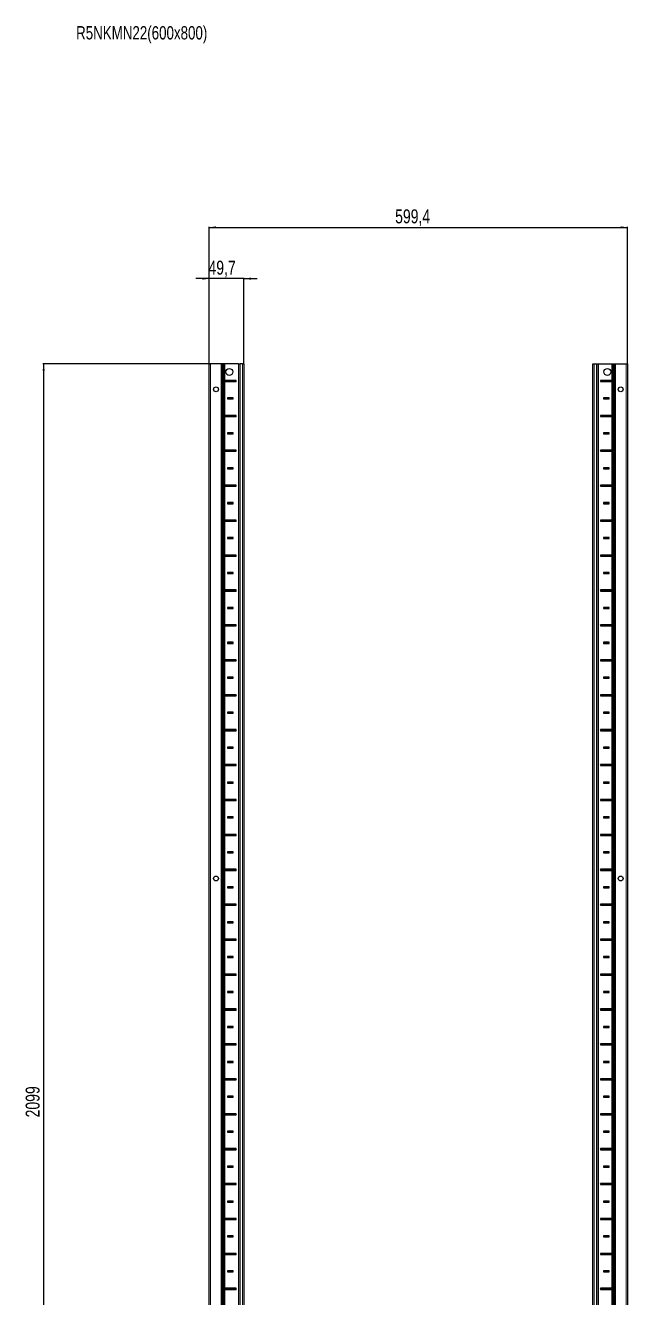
# Model space of a CAD drawing. Header units: millimetres. Extents: x -250 to 5025, y -2047 to 1577.
# Drawn here: x -250 to 612, y -244 to 1577 of the extents above; entities that cross this region are included whole.
import ezdxf

# ---------------------------------------------------------------- set-up
doc = ezdxf.new("R2010")
doc.units = ezdxf.units.MM
doc.layers.add('FORMAT', color=7, linetype='Continuous')
doc.styles.add('SLDTEXTSTYLE0', font='TXT', dxfattribs={"width": 0.75})
doc.dimstyles.new('SLDDIMSTYLE0', dxfattribs={"dimtxt": 20, "dimasz": 10, "dimexe": 0, "dimexo": 0.0625, "dimgap": 5, "dimtad": 2, "dimdec": 1, "dimrnd": 1e-09, "dimzin": 12, "dimdsep": 46, "dimtxsty": 'SLDTEXTSTYLE0', "dimsah": 1, "dimcen": 0.09, "dimadec": 0, "dimazin": 3, "dimtfac": 1, "dimtofl": 0, "dimtmove": 0, "dimatfit": 3, "dimfxl": 0, "dimfrac": 2, "dimtolj": 1, "dimtzin": 12, "dimarcsym": 0})
doc.dimstyles.new('SLDDIMSTYLE1', dxfattribs={"dimtxt": 20, "dimasz": 10, "dimexe": 0, "dimexo": 0.0625, "dimgap": 5, "dimtad": 2, "dimdec": 1, "dimrnd": 1e-09, "dimzin": 12, "dimdsep": 46, "dimtxsty": 'SLDTEXTSTYLE0', "dimsah": 1, "dimcen": 0.09, "dimadec": 0, "dimazin": 3, "dimtfac": 1, "dimtmove": 0, "dimatfit": 0, "dimfxl": 0, "dimfrac": 2, "dimtolj": 1, "dimtzin": 12, "dimarcsym": 0})

# ---------------------------------------------------------------- blocks, each defined once
blk = doc.blocks.new('_D')
at = {"layer": 'FORMAT'}
for p, q in [((35.2, 1092.8), (-225.3, 1092.8)), ((-224.3, 1092.8), (-224.3, -1006.2)), ((35.2, -1006.2), (-225.3, -1006.2))]:
    blk.add_line(p, q, dxfattribs=at)
for points in [[(-224.3, 1092.8), (-225.9, 1082.8), (-222.8, 1082.8)], [(-224.3, -1006.2), (-222.8, -996.2), (-225.9, -996.2)]]:
    blk.add_solid(points, dxfattribs=at)
at = {"layer": 'FORMAT', "insert": (-250.1, 13.7), "char_height": 20, "attachment_point": 1, "rotation": 90, "style": 'SLDTEXTSTYLE0'}
blk.add_mtext('2099', dxfattribs=at)
blk = doc.blocks.new('_D_1')
at = {"layer": 'FORMAT'}
for p, q in [((12.8, 1092.8), (12.8, 1289.2)), ((12.8, 1288.2), (612.2, 1288.2)), ((612.2, 1092.8), (612.2, 1289.2))]:
    blk.add_line(p, q, dxfattribs=at)
for points in [[(12.8, 1288.2), (22.8, 1286.6), (22.8, 1289.7)], [(612.2, 1288.2), (602.2, 1289.7), (602.2, 1286.6)]]:
    blk.add_solid(points, dxfattribs=at)
at = {"layer": 'FORMAT', "insert": (279.2, 1314), "char_height": 20, "attachment_point": 1, "style": 'SLDTEXTSTYLE0'}
blk.add_mtext('599,4', dxfattribs=at)
blk = doc.blocks.new('_D_2')
at = {"layer": 'FORMAT'}
for p, q in [((12.8, 1214.8), (-6.4, 1214.8)), ((12.8, 1092.8), (12.8, 1215.8)), ((62.5, 1214.8), (12.8, 1214.8)), ((62.5, 1092.8), (62.5, 1215.8)), ((62.5, 1214.8), (81.7, 1214.8))]:
    blk.add_line(p, q, dxfattribs=at)
for points in [[(12.8, 1214.8), (2.8, 1216.3), (2.8, 1213.2)], [(62.5, 1214.8), (72.5, 1213.2), (72.5, 1216.3)]]:
    blk.add_solid(points, dxfattribs=at)
at = {"layer": 'FORMAT', "insert": (11.8, 1240.5), "char_height": 20, "attachment_point": 1, "style": 'SLDTEXTSTYLE0'}
blk.add_mtext('49,7', dxfattribs=at)

msp = doc.modelspace()

# ---------------------------------------------------------------- linework, layer by layer
at = {"color": 7, "linetype": 'Continuous', "lineweight": 25}
for p, q in [((12.79, -1006.24), (12.79, 1092.76)), ((12.79, 1092.76), (14.79, 1092.76)), ((30.14, 1092.76), (14.79, 1092.76)), ((30.14, 1092.76), (30.79, 1092.76)), ((30.79, -1006.24), (30.79, 1092.76)), ((30.79, 1092.76), (31.38, 1092.76)), ((32.58, 1092.76), (31.38, 1092.76)), ((32.58, -1006.24), (32.58, 1092.76)), ((32.62, 1092.76), (32.58, 1092.76)), ((32.62, -1006.24), (32.62, 1092.76)), ((33.82, 1092.76), (32.62, 1092.76)), ((33.82, 1092.76), (35.24, 1092.76)), ((54.64, 1092.76), (35.24, 1092.76)), ((54.64, 1092.76), (55.29, 1092.76)), ((55.29, -1006.24), (55.29, 1092.76)), ((55.29, 1092.76), (57.29, 1092.76)), ((60.49, 1092.76), (57.29, 1092.76)), ((60.49, 1092.76), (62.49, 1092.76)), ((62.49, 1092.76), (62.49, -1006.24)), ((562.49, -1006.24), (562.49, 1092.76)), ((562.49, 1092.76), (564.49, 1092.76)), ((564.49, 1092.76), (567.69, 1092.76)), ((567.69, 1092.76), (569.69, 1092.76)), ((569.69, 1092.76), (569.69, -1006.24)), ((569.69, 1092.76), (570.34, 1092.76)), ((570.34, 1092.76), (589.74, 1092.76)), ((589.74, 1092.76), (591.16, 1092.76)), ((591.16, 1092.76), (592.36, 1092.76)), ((592.36, 1092.76), (592.36, -1006.24)), ((592.36, 1092.76), (592.4, 1092.76)), ((592.4, 1092.76), (592.4, -1006.24)), ((592.4, 1092.76), (593.6, 1092.76)), ((593.6, 1092.76), (594.19, 1092.76)), ((594.19, 1092.76), (594.19, -1006.24)), ((594.19, 1092.76), (594.84, 1092.76)), ((594.84, 1092.76), (610.19, 1092.76)), ((610.19, 1092.76), (612.19, 1092.76)), ((612.19, 1092.76), (612.19, -1006.24)), ((34.75, 1068.9), (34.75, 1067.61)), ((35.39, 1068.26), (34.75, 1068.9)), ((35.39, 1068.26), (34.75, 1067.61)), ((51.64, 1069.01), (35.24, 1069.01)), ((35.24, 1067.51), (51.64, 1067.51)), ((50.89, 1068.26), (35.39, 1068.26)), ((50.89, 1068.26), (51.64, 1069.01)), ((50.89, 1068.26), (51.64, 1067.51)), ((51.64, 1067.51), (51.64, 1069.01)), ((574.09, 1068.26), (573.34, 1069.01)), ((589.74, 1069.01), (573.34, 1069.01)), ((573.34, 1069.01), (573.34, 1067.51)), ((574.09, 1068.26), (573.34, 1067.51)), ((573.34, 1067.51), (589.74, 1067.51)), ((574.09, 1068.26), (589.59, 1068.26)), ((589.59, 1068.26), (590.23, 1068.9)), ((589.59, 1068.26), (590.23, 1067.61)), ((590.23, 1067.61), (590.23, 1068.9)), ((47.14, 1044.01), (39.14, 1044.01)), ((39.14, 1044.01), (39.14, 1042.51)), ((39.89, 1043.26), (39.14, 1044.01)), ((39.89, 1043.26), (39.14, 1042.51)), ((39.14, 1042.51), (47.14, 1042.51)), ((46.39, 1043.26), (39.89, 1043.26)), ((46.39, 1043.26), (47.14, 1044.01)), ((46.39, 1043.26), (47.14, 1042.51)), ((47.14, 1042.51), (47.14, 1044.01)), ((578.59, 1043.26), (577.84, 1044.01)), ((577.84, 1044.01), (577.84, 1042.51)), ((585.84, 1044.01), (577.84, 1044.01)), ((578.59, 1043.26), (577.84, 1042.51)), ((577.84, 1042.51), (585.84, 1042.51)), ((578.59, 1043.26), (585.09, 1043.26)), ((585.09, 1043.26), (585.84, 1044.01)), ((585.09, 1043.26), (585.84, 1042.51)), ((585.84, 1042.51), (585.84, 1044.01)), ((34.75, 1018.9), (34.75, 1017.61)), ((35.39, 1018.26), (34.75, 1018.9)), ((35.39, 1018.26), (34.75, 1017.61)), ((51.64, 1019.01), (35.24, 1019.01)), ((35.24, 1017.51), (51.64, 1017.51)), ((50.89, 1018.26), (35.39, 1018.26)), ((50.89, 1018.26), (51.64, 1019.01)), ((50.89, 1018.26), (51.64, 1017.51)), ((51.64, 1017.51), (51.64, 1019.01)), ((574.09, 1018.26), (573.34, 1019.01)), ((589.74, 1019.01), (573.34, 1019.01)), ((573.34, 1019.01), (573.34, 1017.51)), ((574.09, 1018.26), (573.34, 1017.51)), ((573.34, 1017.51), (589.74, 1017.51)), ((574.09, 1018.26), (589.59, 1018.26)), ((589.59, 1018.26), (590.23, 1018.9)), ((589.59, 1018.26), (590.23, 1017.61)), ((590.23, 1017.61), (590.23, 1018.9)), ((47.14, 994.01), (39.14, 994.01)), ((39.14, 994.01), (39.14, 992.51)), ((39.89, 993.26), (39.14, 994.01)), ((39.89, 993.26), (39.14, 992.51)), ((39.14, 992.51), (47.14, 992.51)), ((46.39, 993.26), (39.89, 993.26)), ((46.39, 993.26), (47.14, 994.01)), ((46.39, 993.26), (47.14, 992.51)), ((47.14, 992.51), (47.14, 994.01)), ((578.59, 993.26), (577.84, 994.01)), ((577.84, 994.01), (577.84, 992.51)), ((585.84, 994.01), (577.84, 994.01)), ((578.59, 993.26), (577.84, 992.51)), ((577.84, 992.51), (585.84, 992.51)), ((578.59, 993.26), (585.09, 993.26)), ((585.09, 993.26), (585.84, 994.01)), ((585.09, 993.26), (585.84, 992.51)), ((585.84, 992.51), (585.84, 994.01)), ((34.75, 968.9), (34.75, 967.61)), ((35.39, 968.26), (34.75, 968.9)), ((35.39, 968.26), (34.75, 967.61)), ((51.64, 969.01), (35.24, 969.01)), ((35.24, 967.51), (51.64, 967.51)), ((50.89, 968.26), (35.39, 968.26)), ((50.89, 968.26), (51.64, 969.01)), ((50.89, 968.26), (51.64, 967.51)), ((51.64, 967.51), (51.64, 969.01)), ((574.09, 968.26), (573.34, 969.01)), ((589.74, 969.01), (573.34, 969.01)), ((573.34, 969.01), (573.34, 967.51)), ((574.09, 968.26), (573.34, 967.51)), ((573.34, 967.51), (589.74, 967.51)), ((574.09, 968.26), (589.59, 968.26)), ((589.59, 968.26), (590.23, 968.9)), ((589.59, 968.26), (590.23, 967.61)), ((590.23, 967.61), (590.23, 968.9)), ((47.14, 944.01), (39.14, 944.01)), ((39.14, 944.01), (39.14, 942.51)), ((39.89, 943.26), (39.14, 944.01)), ((39.89, 943.26), (39.14, 942.51)), ((39.14, 942.51), (47.14, 942.51)), ((46.39, 943.26), (39.89, 943.26)), ((46.39, 943.26), (47.14, 944.01)), ((46.39, 943.26), (47.14, 942.51)), ((47.14, 942.51), (47.14, 944.01)), ((578.59, 943.26), (577.84, 944.01)), ((585.84, 944.01), (577.84, 944.01)), ((577.84, 944.01), (577.84, 942.51)), ((578.59, 943.26), (577.84, 942.51)), ((577.84, 942.51), (585.84, 942.51)), ((578.59, 943.26), (585.09, 943.26)), ((585.09, 943.26), (585.84, 944.01)), ((585.09, 943.26), (585.84, 942.51)), ((585.84, 942.51), (585.84, 944.01)), ((34.75, 918.9), (34.75, 917.61)), ((35.39, 918.26), (34.75, 918.9)), ((35.39, 918.26), (34.75, 917.61)), ((51.64, 919.01), (35.24, 919.01)), ((35.24, 917.51), (51.64, 917.51)), ((50.89, 918.26), (35.39, 918.26)), ((50.89, 918.26), (51.64, 919.01)), ((50.89, 918.26), (51.64, 917.51)), ((51.64, 917.51), (51.64, 919.01)), ((574.09, 918.26), (573.34, 919.01)), ((573.34, 919.01), (573.34, 917.51)), ((589.74, 919.01), (573.34, 919.01)), ((574.09, 918.26), (573.34, 917.51)), ((573.34, 917.51), (589.74, 917.51)), ((574.09, 918.26), (589.59, 918.26)), ((589.59, 918.26), (590.23, 918.9)), ((589.59, 918.26), (590.23, 917.61)), ((590.23, 917.61), (590.23, 918.9)), ((47.14, 894.01), (39.14, 894.01)), ((39.14, 894.01), (39.14, 892.51)), ((39.89, 893.26), (39.14, 894.01)), ((39.89, 893.26), (39.14, 892.51)), ((46.39, 893.26), (39.89, 893.26)), ((46.39, 893.26), (47.14, 894.01)), ((46.39, 893.26), (47.14, 892.51)), ((47.14, 892.51), (47.14, 894.01)), ((585.84, 894.01), (577.84, 894.01)), ((577.84, 894.01), (577.84, 892.51)), ((578.59, 893.26), (577.84, 894.01)), ((578.59, 893.26), (577.84, 892.51)), ((578.59, 893.26), (585.09, 893.26)), ((585.09, 893.26), (585.84, 894.01)), ((585.09, 893.26), (585.84, 892.51)), ((585.84, 892.51), (585.84, 894.01)), ((39.14, 892.51), (47.14, 892.51)), ((577.84, 892.51), (585.84, 892.51)), ((34.75, 868.9), (34.75, 867.61)), ((35.39, 868.26), (34.75, 868.9)), ((35.39, 868.26), (34.75, 867.61)), ((51.64, 869.01), (35.24, 869.01)), ((35.24, 867.51), (51.64, 867.51)), ((50.89, 868.26), (35.39, 868.26)), ((50.89, 868.26), (51.64, 869.01)), ((50.89, 868.26), (51.64, 867.51)), ((51.64, 867.51), (51.64, 869.01)), ((589.74, 869.01), (573.34, 869.01)), ((573.34, 869.01), (573.34, 867.51)), ((574.09, 868.26), (573.34, 869.01)), ((574.09, 868.26), (573.34, 867.51)), ((573.34, 867.51), (589.74, 867.51)), ((574.09, 868.26), (589.59, 868.26)), ((589.59, 868.26), (590.23, 868.9)), ((589.59, 868.26), (590.23, 867.61)), ((590.23, 867.61), (590.23, 868.9)), ((47.14, 844.01), (39.14, 844.01)), ((39.14, 844.01), (39.14, 842.51)), ((39.89, 843.26), (39.14, 844.01)), ((39.89, 843.26), (39.14, 842.51)), ((39.14, 842.51), (47.14, 842.51)), ((46.39, 843.26), (39.89, 843.26)), ((46.39, 843.26), (47.14, 844.01)), ((46.39, 843.26), (47.14, 842.51)), ((47.14, 842.51), (47.14, 844.01)), ((585.84, 844.01), (577.84, 844.01)), ((577.84, 844.01), (577.84, 842.51)), ((578.59, 843.26), (577.84, 844.01)), ((578.59, 843.26), (577.84, 842.51)), ((577.84, 842.51), (585.84, 842.51)), ((578.59, 843.26), (585.09, 843.26)), ((585.09, 843.26), (585.84, 844.01)), ((585.09, 843.26), (585.84, 842.51)), ((585.84, 842.51), (585.84, 844.01)), ((34.75, 818.9), (34.75, 817.61)), ((35.39, 818.26), (34.75, 818.9)), ((35.39, 818.26), (34.75, 817.61)), ((51.64, 819.01), (35.24, 819.01)), ((35.24, 817.51), (51.64, 817.51)), ((50.89, 818.26), (35.39, 818.26)), ((50.89, 818.26), (51.64, 819.01)), ((50.89, 818.26), (51.64, 817.51)), ((51.64, 817.51), (51.64, 819.01)), ((589.74, 819.01), (573.34, 819.01)), ((573.34, 819.01), (573.34, 817.51)), ((574.09, 818.26), (573.34, 819.01)), ((574.09, 818.26), (573.34, 817.51)), ((573.34, 817.51), (589.74, 817.51)), ((574.09, 818.26), (589.59, 818.26)), ((589.59, 818.26), (590.23, 818.9)), ((589.59, 818.26), (590.23, 817.61)), ((590.23, 817.61), (590.23, 818.9)), ((47.14, 794.01), (39.14, 794.01)), ((39.14, 794.01), (39.14, 792.51)), ((39.89, 793.26), (39.14, 794.01)), ((39.89, 793.26), (39.14, 792.51)), ((39.14, 792.51), (47.14, 792.51)), ((46.39, 793.26), (39.89, 793.26)), ((46.39, 793.26), (47.14, 794.01)), ((46.39, 793.26), (47.14, 792.51)), ((47.14, 792.51), (47.14, 794.01)), ((585.84, 794.01), (577.84, 794.01)), ((577.84, 794.01), (577.84, 792.51)), ((578.59, 793.26), (577.84, 794.01)), ((578.59, 793.26), (577.84, 792.51)), ((577.84, 792.51), (585.84, 792.51)), ((578.59, 793.26), (585.09, 793.26)), ((585.09, 793.26), (585.84, 794.01)), ((585.09, 793.26), (585.84, 792.51)), ((585.84, 792.51), (585.84, 794.01)), ((34.75, 768.9), (34.75, 767.61)), ((35.39, 768.26), (34.75, 768.9)), ((35.39, 768.26), (34.75, 767.61)), ((51.64, 769.01), (35.24, 769.01)), ((35.24, 767.51), (51.64, 767.51)), ((50.89, 768.26), (35.39, 768.26)), ((50.89, 768.26), (51.64, 769.01)), ((50.89, 768.26), (51.64, 767.51)), ((51.64, 767.51), (51.64, 769.01)), ((589.74, 769.01), (573.34, 769.01)), ((573.34, 769.01), (573.34, 767.51)), ((574.09, 768.26), (573.34, 769.01)), ((574.09, 768.26), (573.34, 767.51)), ((573.34, 767.51), (589.74, 767.51)), ((574.09, 768.26), (589.59, 768.26)), ((589.59, 768.26), (590.23, 768.9)), ((589.59, 768.26), (590.23, 767.61)), ((590.23, 767.61), (590.23, 768.9)), ((47.14, 744.01), (39.14, 744.01)), ((39.14, 744.01), (39.14, 742.51)), ((39.89, 743.26), (39.14, 744.01)), ((39.89, 743.26), (39.14, 742.51)), ((39.14, 742.51), (47.14, 742.51)), ((46.39, 743.26), (39.89, 743.26)), ((46.39, 743.26), (47.14, 744.01)), ((46.39, 743.26), (47.14, 742.51)), ((47.14, 742.51), (47.14, 744.01)), ((585.84, 744.01), (577.84, 744.01)), ((577.84, 744.01), (577.84, 742.51)), ((578.59, 743.26), (577.84, 744.01)), ((578.59, 743.26), (577.84, 742.51)), ((577.84, 742.51), (585.84, 742.51)), ((578.59, 743.26), (585.09, 743.26)), ((585.09, 743.26), (585.84, 744.01)), ((585.09, 743.26), (585.84, 742.51)), ((585.84, 742.51), (585.84, 744.01)), ((34.75, 718.9), (34.75, 717.61)), ((35.39, 718.26), (34.75, 718.9)), ((35.39, 718.26), (34.75, 717.61)), ((51.64, 719.01), (35.24, 719.01)), ((35.24, 717.51), (51.64, 717.51)), ((50.89, 718.26), (35.39, 718.26)), ((50.89, 718.26), (51.64, 719.01)), ((50.89, 718.26), (51.64, 717.51)), ((51.64, 717.51), (51.64, 719.01)), ((589.74, 719.01), (573.34, 719.01)), ((573.34, 719.01), (573.34, 717.51)), ((574.09, 718.26), (573.34, 719.01)), ((574.09, 718.26), (573.34, 717.51)), ((573.34, 717.51), (589.74, 717.51)), ((574.09, 718.26), (589.59, 718.26)), ((589.59, 718.26), (590.23, 718.9)), ((589.59, 718.26), (590.23, 717.61)), ((590.23, 717.61), (590.23, 718.9)), ((47.14, 694.01), (39.14, 694.01)), ((39.14, 694.01), (39.14, 692.51)), ((39.89, 693.26), (39.14, 694.01)), ((39.89, 693.26), (39.14, 692.51)), ((39.14, 692.51), (47.14, 692.51)), ((46.39, 693.26), (39.89, 693.26)), ((46.39, 693.26), (47.14, 694.01)), ((46.39, 693.26), (47.14, 692.51)), ((47.14, 692.51), (47.14, 694.01)), ((585.84, 694.01), (577.84, 694.01)), ((577.84, 694.01), (577.84, 692.51)), ((578.59, 693.26), (577.84, 694.01)), ((578.59, 693.26), (577.84, 692.51)), ((577.84, 692.51), (585.84, 692.51)), ((578.59, 693.26), (585.09, 693.26)), ((585.09, 693.26), (585.84, 694.01)), ((585.09, 693.26), (585.84, 692.51)), ((585.84, 692.51), (585.84, 694.01)), ((34.75, 668.9), (34.75, 667.61)), ((35.39, 668.26), (34.75, 668.9)), ((35.39, 668.26), (34.75, 667.61)), ((51.64, 669.01), (35.24, 669.01)), ((35.24, 667.51), (51.64, 667.51)), ((50.89, 668.26), (35.39, 668.26)), ((50.89, 668.26), (51.64, 669.01)), ((50.89, 668.26), (51.64, 667.51)), ((51.64, 667.51), (51.64, 669.01)), ((589.74, 669.01), (573.34, 669.01)), ((573.34, 669.01), (573.34, 667.51)), ((574.09, 668.26), (573.34, 669.01)), ((574.09, 668.26), (573.34, 667.51)), ((573.34, 667.51), (589.74, 667.51)), ((574.09, 668.26), (589.59, 668.26)), ((589.59, 668.26), (590.23, 668.9)), ((589.59, 668.26), (590.23, 667.61)), ((590.23, 667.61), (590.23, 668.9)), ((47.14, 644.01), (39.14, 644.01)), ((39.14, 644.01), (39.14, 642.51)), ((39.89, 643.26), (39.14, 644.01)), ((39.89, 643.26), (39.14, 642.51)), ((39.14, 642.51), (47.14, 642.51)), ((46.39, 643.26), (39.89, 643.26)), ((46.39, 643.26), (47.14, 644.01)), ((46.39, 643.26), (47.14, 642.51)), ((47.14, 642.51), (47.14, 644.01)), ((585.84, 644.01), (577.84, 644.01)), ((577.84, 644.01), (577.84, 642.51)), ((578.59, 643.26), (577.84, 644.01)), ((578.59, 643.26), (577.84, 642.51)), ((577.84, 642.51), (585.84, 642.51)), ((578.59, 643.26), (585.09, 643.26)), ((585.09, 643.26), (585.84, 644.01)), ((585.09, 643.26), (585.84, 642.51)), ((585.84, 642.51), (585.84, 644.01)), ((34.75, 618.9), (34.75, 617.61)), ((35.39, 618.26), (34.75, 618.9)), ((35.39, 618.26), (34.75, 617.61)), ((51.64, 619.01), (35.24, 619.01)), ((35.24, 617.51), (51.64, 617.51)), ((50.89, 618.26), (35.39, 618.26)), ((50.89, 618.26), (51.64, 619.01)), ((50.89, 618.26), (51.64, 617.51)), ((51.64, 617.51), (51.64, 619.01)), ((589.74, 619.01), (573.34, 619.01)), ((573.34, 619.01), (573.34, 617.51)), ((574.09, 618.26), (573.34, 619.01)), ((574.09, 618.26), (573.34, 617.51)), ((573.34, 617.51), (589.74, 617.51)), ((574.09, 618.26), (589.59, 618.26)), ((589.59, 618.26), (590.23, 618.9)), ((589.59, 618.26), (590.23, 617.61)), ((590.23, 617.61), (590.23, 618.9)), ((47.14, 594.01), (39.14, 594.01)), ((39.14, 594.01), (39.14, 592.51)), ((39.89, 593.26), (39.14, 594.01)), ((39.89, 593.26), (39.14, 592.51)), ((39.14, 592.51), (47.14, 592.51)), ((46.39, 593.26), (39.89, 593.26)), ((46.39, 593.26), (47.14, 594.01)), ((46.39, 593.26), (47.14, 592.51)), ((47.14, 592.51), (47.14, 594.01)), ((585.84, 594.01), (577.84, 594.01)), ((577.84, 594.01), (577.84, 592.51)), ((578.59, 593.26), (577.84, 594.01)), ((578.59, 593.26), (577.84, 592.51)), ((577.84, 592.51), (585.84, 592.51)), ((578.59, 593.26), (585.09, 593.26)), ((585.09, 593.26), (585.84, 594.01)), ((585.09, 593.26), (585.84, 592.51)), ((585.84, 592.51), (585.84, 594.01)), ((34.75, 568.9), (34.75, 567.61)), ((35.39, 568.26), (34.75, 568.9)), ((35.39, 568.26), (34.75, 567.61)), ((51.64, 569.01), (35.24, 569.01)), ((35.24, 567.51), (51.64, 567.51)), ((50.89, 568.26), (35.39, 568.26)), ((50.89, 568.26), (51.64, 569.01)), ((50.89, 568.26), (51.64, 567.51)), ((51.64, 567.51), (51.64, 569.01)), ((589.74, 569.01), (573.34, 569.01)), ((573.34, 569.01), (573.34, 567.51)), ((574.09, 568.26), (573.34, 569.01)), ((574.09, 568.26), (573.34, 567.51)), ((573.34, 567.51), (589.74, 567.51)), ((574.09, 568.26), (589.59, 568.26)), ((589.59, 568.26), (590.23, 568.9)), ((589.59, 568.26), (590.23, 567.61)), ((590.23, 567.61), (590.23, 568.9)), ((47.14, 544.01), (39.14, 544.01)), ((39.14, 544.01), (39.14, 542.51)), ((39.89, 543.26), (39.14, 544.01)), ((39.89, 543.26), (39.14, 542.51)), ((39.14, 542.51), (47.14, 542.51)), ((46.39, 543.26), (39.89, 543.26)), ((46.39, 543.26), (47.14, 544.01)), ((46.39, 543.26), (47.14, 542.51)), ((47.14, 542.51), (47.14, 544.01)), ((585.84, 544.01), (577.84, 544.01)), ((577.84, 544.01), (577.84, 542.51)), ((578.59, 543.26), (577.84, 544.01)), ((578.59, 543.26), (577.84, 542.51)), ((577.84, 542.51), (585.84, 542.51)), ((578.59, 543.26), (585.09, 543.26)), ((585.09, 543.26), (585.84, 544.01)), ((585.09, 543.26), (585.84, 542.51)), ((585.84, 542.51), (585.84, 544.01)), ((34.75, 518.9), (34.75, 517.61)), ((35.39, 518.26), (34.75, 518.9)), ((35.39, 518.26), (34.75, 517.61)), ((51.64, 519.01), (35.24, 519.01)), ((35.24, 517.51), (51.64, 517.51)), ((50.89, 518.26), (35.39, 518.26)), ((50.89, 518.26), (51.64, 519.01)), ((50.89, 518.26), (51.64, 517.51)), ((51.64, 517.51), (51.64, 519.01)), ((589.74, 519.01), (573.34, 519.01)), ((573.34, 519.01), (573.34, 517.51)), ((574.09, 518.26), (573.34, 519.01)), ((574.09, 518.26), (573.34, 517.51)), ((573.34, 517.51), (589.74, 517.51)), ((574.09, 518.26), (589.59, 518.26)), ((589.59, 518.26), (590.23, 518.9)), ((589.59, 518.26), (590.23, 517.61)), ((590.23, 517.61), (590.23, 518.9)), ((47.14, 494.01), (39.14, 494.01)), ((39.14, 494.01), (39.14, 492.51)), ((39.89, 493.26), (39.14, 494.01)), ((39.89, 493.26), (39.14, 492.51)), ((39.14, 492.51), (47.14, 492.51)), ((46.39, 493.26), (39.89, 493.26)), ((46.39, 493.26), (47.14, 494.01)), ((46.39, 493.26), (47.14, 492.51)), ((47.14, 492.51), (47.14, 494.01)), ((585.84, 494.01), (577.84, 494.01)), ((577.84, 494.01), (577.84, 492.51)), ((578.59, 493.26), (577.84, 494.01)), ((578.59, 493.26), (577.84, 492.51)), ((577.84, 492.51), (585.84, 492.51)), ((578.59, 493.26), (585.09, 493.26)), ((585.09, 493.26), (585.84, 494.01)), ((585.09, 493.26), (585.84, 492.51)), ((585.84, 492.51), (585.84, 494.01)), ((34.75, 468.9), (34.75, 467.61)), ((35.39, 468.26), (34.75, 468.9)), ((35.39, 468.26), (34.75, 467.61)), ((51.64, 469.01), (35.24, 469.01)), ((35.24, 467.51), (51.64, 467.51)), ((50.89, 468.26), (35.39, 468.26)), ((50.89, 468.26), (51.64, 469.01)), ((50.89, 468.26), (51.64, 467.51)), ((51.64, 467.51), (51.64, 469.01)), ((589.74, 469.01), (573.34, 469.01)), ((573.34, 469.01), (573.34, 467.51)), ((574.09, 468.26), (573.34, 469.01)), ((574.09, 468.26), (573.34, 467.51)), ((573.34, 467.51), (589.74, 467.51)), ((574.09, 468.26), (589.59, 468.26)), ((589.59, 468.26), (590.23, 468.9)), ((589.59, 468.26), (590.23, 467.61)), ((590.23, 467.61), (590.23, 468.9)), ((47.14, 444.01), (39.14, 444.01)), ((39.14, 444.01), (39.14, 442.51)), ((39.89, 443.26), (39.14, 444.01)), ((39.89, 443.26), (39.14, 442.51)), ((39.14, 442.51), (47.14, 442.51)), ((46.39, 443.26), (39.89, 443.26)), ((46.39, 443.26), (47.14, 444.01)), ((46.39, 443.26), (47.14, 442.51)), ((47.14, 442.51), (47.14, 444.01)), ((585.84, 444.01), (577.84, 444.01)), ((577.84, 444.01), (577.84, 442.51)), ((578.59, 443.26), (577.84, 444.01)), ((578.59, 443.26), (577.84, 442.51)), ((577.84, 442.51), (585.84, 442.51)), ((578.59, 443.26), (585.09, 443.26)), ((585.09, 443.26), (585.84, 444.01)), ((585.09, 443.26), (585.84, 442.51)), ((585.84, 442.51), (585.84, 444.01)), ((51.64, 419.01), (35.24, 419.01)), ((50.89, 418.26), (51.64, 419.01)), ((51.64, 417.51), (51.64, 419.01)), ((589.74, 419.01), (573.34, 419.01)), ((573.34, 419.01), (573.34, 417.51)), ((574.09, 418.26), (573.34, 419.01)), ((34.75, 418.9), (34.75, 417.61)), ((35.39, 418.26), (34.75, 418.9)), ((35.39, 418.26), (34.75, 417.61)), ((35.24, 417.51), (51.64, 417.51)), ((50.89, 418.26), (35.39, 418.26)), ((50.89, 418.26), (51.64, 417.51)), ((574.09, 418.26), (573.34, 417.51)), ((573.34, 417.51), (589.74, 417.51)), ((574.09, 418.26), (589.59, 418.26)), ((589.59, 418.26), (590.23, 418.9)), ((589.59, 418.26), (590.23, 417.61)), ((590.23, 417.61), (590.23, 418.9)), ((47.14, 394.01), (39.14, 394.01)), ((39.14, 394.01), (39.14, 392.51)), ((39.89, 393.26), (39.14, 394.01)), ((39.89, 393.26), (39.14, 392.51)), ((39.14, 392.51), (47.14, 392.51)), ((46.39, 393.26), (39.89, 393.26)), ((46.39, 393.26), (47.14, 394.01)), ((46.39, 393.26), (47.14, 392.51)), ((47.14, 392.51), (47.14, 394.01)), ((585.84, 394.01), (577.84, 394.01)), ((577.84, 394.01), (577.84, 392.51)), ((578.59, 393.26), (577.84, 394.01)), ((578.59, 393.26), (577.84, 392.51)), ((577.84, 392.51), (585.84, 392.51)), ((578.59, 393.26), (585.09, 393.26)), ((585.09, 393.26), (585.84, 394.01)), ((585.09, 393.26), (585.84, 392.51)), ((585.84, 392.51), (585.84, 394.01)), ((34.75, 368.9), (34.75, 367.61)), ((35.39, 368.26), (34.75, 368.9)), ((35.39, 368.26), (34.75, 367.61)), ((51.64, 369.01), (35.24, 369.01)), ((35.24, 367.51), (51.64, 367.51)), ((50.89, 368.26), (35.39, 368.26)), ((50.89, 368.26), (51.64, 369.01)), ((50.89, 368.26), (51.64, 367.51)), ((51.64, 367.51), (51.64, 369.01)), ((589.74, 369.01), (573.34, 369.01)), ((573.34, 369.01), (573.34, 367.51)), ((574.09, 368.26), (573.34, 369.01)), ((574.09, 368.26), (573.34, 367.51)), ((573.34, 367.51), (589.74, 367.51)), ((574.09, 368.26), (589.59, 368.26)), ((589.59, 368.26), (590.23, 368.9)), ((589.59, 368.26), (590.23, 367.61)), ((590.23, 367.61), (590.23, 368.9)), ((47.14, 344.01), (39.14, 344.01)), ((39.14, 344.01), (39.14, 342.51)), ((39.89, 343.26), (39.14, 344.01)), ((39.89, 343.26), (39.14, 342.51)), ((39.14, 342.51), (47.14, 342.51)), ((46.39, 343.26), (39.89, 343.26)), ((46.39, 343.26), (47.14, 344.01)), ((46.39, 343.26), (47.14, 342.51)), ((47.14, 342.51), (47.14, 344.01)), ((585.84, 344.01), (577.84, 344.01)), ((577.84, 344.01), (577.84, 342.51)), ((578.59, 343.26), (577.84, 344.01)), ((578.59, 343.26), (577.84, 342.51)), ((577.84, 342.51), (585.84, 342.51)), ((578.59, 343.26), (585.09, 343.26)), ((585.09, 343.26), (585.84, 344.01)), ((585.09, 343.26), (585.84, 342.51)), ((585.84, 342.51), (585.84, 344.01)), ((34.75, 318.9), (34.75, 317.61)), ((35.39, 318.26), (34.75, 318.9)), ((35.39, 318.26), (34.75, 317.61)), ((51.64, 319.01), (35.24, 319.01)), ((35.24, 317.51), (51.64, 317.51)), ((50.89, 318.26), (35.39, 318.26)), ((50.89, 318.26), (51.64, 319.01)), ((50.89, 318.26), (51.64, 317.51)), ((51.64, 317.51), (51.64, 319.01)), ((589.74, 319.01), (573.34, 319.01)), ((573.34, 319.01), (573.34, 317.51)), ((574.09, 318.26), (573.34, 319.01)), ((574.09, 318.26), (573.34, 317.51)), ((573.34, 317.51), (589.74, 317.51)), ((574.09, 318.26), (589.59, 318.26)), ((589.59, 318.26), (590.23, 318.9)), ((589.59, 318.26), (590.23, 317.61)), ((590.23, 317.61), (590.23, 318.9)), ((47.14, 294.01), (39.14, 294.01)), ((39.14, 294.01), (39.14, 292.51)), ((39.89, 293.26), (39.14, 294.01)), ((39.89, 293.26), (39.14, 292.51)), ((39.14, 292.51), (47.14, 292.51)), ((46.39, 293.26), (39.89, 293.26)), ((46.39, 293.26), (47.14, 294.01)), ((46.39, 293.26), (47.14, 292.51)), ((47.14, 292.51), (47.14, 294.01)), ((585.84, 294.01), (577.84, 294.01)), ((577.84, 294.01), (577.84, 292.51)), ((578.59, 293.26), (577.84, 294.01)), ((578.59, 293.26), (577.84, 292.51)), ((577.84, 292.51), (585.84, 292.51)), ((578.59, 293.26), (585.09, 293.26)), ((585.09, 293.26), (585.84, 294.01)), ((585.09, 293.26), (585.84, 292.51)), ((585.84, 292.51), (585.84, 294.01)), ((34.75, 268.9), (34.75, 267.61)), ((35.39, 268.26), (34.75, 268.9)), ((35.39, 268.26), (34.75, 267.61)), ((51.64, 269.01), (35.24, 269.01)), ((35.24, 267.51), (51.64, 267.51)), ((50.89, 268.26), (35.39, 268.26)), ((50.89, 268.26), (51.64, 269.01)), ((50.89, 268.26), (51.64, 267.51)), ((51.64, 267.51), (51.64, 269.01)), ((589.74, 269.01), (573.34, 269.01)), ((573.34, 269.01), (573.34, 267.51)), ((574.09, 268.26), (573.34, 269.01)), ((574.09, 268.26), (573.34, 267.51)), ((573.34, 267.51), (589.74, 267.51)), ((574.09, 268.26), (589.59, 268.26)), ((589.59, 268.26), (590.23, 268.9)), ((589.59, 268.26), (590.23, 267.61)), ((590.23, 267.61), (590.23, 268.9)), ((47.14, 244.01), (39.14, 244.01)), ((39.14, 244.01), (39.14, 242.51)), ((39.89, 243.26), (39.14, 244.01)), ((39.89, 243.26), (39.14, 242.51)), ((39.14, 242.51), (47.14, 242.51)), ((46.39, 243.26), (39.89, 243.26)), ((46.39, 243.26), (47.14, 244.01)), ((46.39, 243.26), (47.14, 242.51)), ((47.14, 242.51), (47.14, 244.01)), ((585.84, 244.01), (577.84, 244.01)), ((577.84, 244.01), (577.84, 242.51)), ((578.59, 243.26), (577.84, 244.01)), ((578.59, 243.26), (577.84, 242.51)), ((577.84, 242.51), (585.84, 242.51)), ((578.59, 243.26), (585.09, 243.26)), ((585.09, 243.26), (585.84, 244.01)), ((585.09, 243.26), (585.84, 242.51)), ((585.84, 242.51), (585.84, 244.01)), ((34.75, 218.9), (34.75, 217.61)), ((35.39, 218.26), (34.75, 218.9)), ((51.64, 219.01), (35.24, 219.01)), ((50.89, 218.26), (51.64, 219.01)), ((51.64, 217.51), (51.64, 219.01)), ((589.74, 219.01), (573.34, 219.01)), ((573.34, 219.01), (573.34, 217.51)), ((574.09, 218.26), (573.34, 219.01)), ((589.59, 218.26), (590.23, 218.9)), ((590.23, 217.61), (590.23, 218.9)), ((35.39, 218.26), (34.75, 217.61)), ((35.24, 217.51), (51.64, 217.51)), ((50.89, 218.26), (35.39, 218.26)), ((50.89, 218.26), (51.64, 217.51)), ((574.09, 218.26), (573.34, 217.51)), ((573.34, 217.51), (589.74, 217.51)), ((574.09, 218.26), (589.59, 218.26)), ((589.59, 218.26), (590.23, 217.61)), ((47.14, 194.01), (39.14, 194.01)), ((39.14, 194.01), (39.14, 192.51)), ((39.89, 193.26), (39.14, 194.01)), ((39.89, 193.26), (39.14, 192.51)), ((39.14, 192.51), (47.14, 192.51)), ((46.39, 193.26), (39.89, 193.26)), ((46.39, 193.26), (47.14, 194.01)), ((46.39, 193.26), (47.14, 192.51)), ((47.14, 192.51), (47.14, 194.01)), ((585.84, 194.01), (577.84, 194.01)), ((577.84, 194.01), (577.84, 192.51)), ((578.59, 193.26), (577.84, 194.01)), ((578.59, 193.26), (577.84, 192.51)), ((577.84, 192.51), (585.84, 192.51)), ((578.59, 193.26), (585.09, 193.26)), ((585.09, 193.26), (585.84, 194.01)), ((585.09, 193.26), (585.84, 192.51)), ((585.84, 192.51), (585.84, 194.01)), ((34.75, 168.9), (34.75, 167.61)), ((35.39, 168.26), (34.75, 168.9)), ((35.39, 168.26), (34.75, 167.61)), ((51.64, 169.01), (35.24, 169.01)), ((35.24, 167.51), (51.64, 167.51)), ((50.89, 168.26), (35.39, 168.26)), ((50.89, 168.26), (51.64, 169.01)), ((50.89, 168.26), (51.64, 167.51)), ((51.64, 167.51), (51.64, 169.01)), ((589.74, 169.01), (573.34, 169.01)), ((573.34, 169.01), (573.34, 167.51)), ((574.09, 168.26), (573.34, 169.01)), ((574.09, 168.26), (573.34, 167.51)), ((573.34, 167.51), (589.74, 167.51)), ((574.09, 168.26), (589.59, 168.26)), ((589.59, 168.26), (590.23, 168.9)), ((589.59, 168.26), (590.23, 167.61)), ((590.23, 167.61), (590.23, 168.9)), ((47.14, 144.01), (39.14, 144.01)), ((39.14, 144.01), (39.14, 142.51)), ((39.89, 143.26), (39.14, 144.01)), ((39.89, 143.26), (39.14, 142.51)), ((39.14, 142.51), (47.14, 142.51)), ((46.39, 143.26), (39.89, 143.26)), ((46.39, 143.26), (47.14, 144.01)), ((46.39, 143.26), (47.14, 142.51)), ((47.14, 142.51), (47.14, 144.01)), ((585.84, 144.01), (577.84, 144.01)), ((577.84, 144.01), (577.84, 142.51)), ((578.59, 143.26), (577.84, 144.01)), ((578.59, 143.26), (577.84, 142.51)), ((577.84, 142.51), (585.84, 142.51)), ((578.59, 143.26), (585.09, 143.26)), ((585.09, 143.26), (585.84, 144.01)), ((585.09, 143.26), (585.84, 142.51)), ((585.84, 142.51), (585.84, 144.01)), ((34.75, 118.9), (34.75, 117.61)), ((35.39, 118.26), (34.75, 118.9)), ((35.39, 118.26), (34.75, 117.61)), ((51.64, 119.01), (35.24, 119.01)), ((35.24, 117.51), (51.64, 117.51)), ((50.89, 118.26), (35.39, 118.26)), ((50.89, 118.26), (51.64, 119.01)), ((50.89, 118.26), (51.64, 117.51)), ((51.64, 117.51), (51.64, 119.01)), ((589.74, 119.01), (573.34, 119.01)), ((573.34, 119.01), (573.34, 117.51)), ((574.09, 118.26), (573.34, 119.01)), ((574.09, 118.26), (573.34, 117.51)), ((573.34, 117.51), (589.74, 117.51)), ((574.09, 118.26), (589.59, 118.26)), ((589.59, 118.26), (590.23, 118.9)), ((589.59, 118.26), (590.23, 117.61)), ((590.23, 117.61), (590.23, 118.9)), ((47.14, 94.01), (39.14, 94.01)), ((39.14, 94.01), (39.14, 92.51)), ((39.89, 93.26), (39.14, 94.01)), ((39.89, 93.26), (39.14, 92.51)), ((39.14, 92.51), (47.14, 92.51)), ((46.39, 93.26), (39.89, 93.26)), ((46.39, 93.26), (47.14, 94.01)), ((46.39, 93.26), (47.14, 92.51)), ((47.14, 92.51), (47.14, 94.01)), ((585.84, 94.01), (577.84, 94.01)), ((577.84, 94.01), (577.84, 92.51)), ((578.59, 93.26), (577.84, 94.01)), ((578.59, 93.26), (577.84, 92.51)), ((577.84, 92.51), (585.84, 92.51)), ((578.59, 93.26), (585.09, 93.26)), ((585.09, 93.26), (585.84, 94.01)), ((585.09, 93.26), (585.84, 92.51)), ((585.84, 92.51), (585.84, 94.01)), ((34.75, 68.9), (34.75, 67.61)), ((35.39, 68.26), (34.75, 68.9)), ((35.39, 68.26), (34.75, 67.61)), ((51.64, 69.01), (35.24, 69.01)), ((35.24, 67.51), (51.64, 67.51)), ((50.89, 68.26), (35.39, 68.26)), ((50.89, 68.26), (51.64, 69.01)), ((50.89, 68.26), (51.64, 67.51)), ((51.64, 67.51), (51.64, 69.01)), ((589.74, 69.01), (573.34, 69.01)), ((573.34, 69.01), (573.34, 67.51)), ((574.09, 68.26), (573.34, 69.01)), ((574.09, 68.26), (573.34, 67.51)), ((573.34, 67.51), (589.74, 67.51)), ((574.09, 68.26), (589.59, 68.26)), ((589.59, 68.26), (590.23, 68.9)), ((589.59, 68.26), (590.23, 67.61)), ((590.23, 67.61), (590.23, 68.9)), ((47.14, 44.01), (39.14, 44.01)), ((39.14, 44.01), (39.14, 42.51)), ((39.89, 43.26), (39.14, 44.01)), ((39.89, 43.26), (39.14, 42.51)), ((39.14, 42.51), (47.14, 42.51)), ((46.39, 43.26), (39.89, 43.26)), ((46.39, 43.26), (47.14, 44.01)), ((46.39, 43.26), (47.14, 42.51)), ((47.14, 42.51), (47.14, 44.01)), ((585.84, 44.01), (577.84, 44.01)), ((577.84, 44.01), (577.84, 42.51)), ((578.59, 43.26), (577.84, 44.01)), ((578.59, 43.26), (577.84, 42.51)), ((577.84, 42.51), (585.84, 42.51)), ((578.59, 43.26), (585.09, 43.26)), ((585.09, 43.26), (585.84, 44.01)), ((585.09, 43.26), (585.84, 42.51)), ((585.84, 42.51), (585.84, 44.01)), ((34.75, 18.9), (34.75, 17.61)), ((35.39, 18.26), (34.75, 18.9)), ((35.39, 18.26), (34.75, 17.61)), ((51.64, 19.01), (35.24, 19.01)), ((50.89, 18.26), (35.39, 18.26)), ((50.89, 18.26), (51.64, 19.01)), ((50.89, 18.26), (51.64, 17.51)), ((51.64, 17.51), (51.64, 19.01)), ((589.74, 19.01), (573.34, 19.01)), ((573.34, 19.01), (573.34, 17.51)), ((574.09, 18.26), (573.34, 19.01)), ((574.09, 18.26), (573.34, 17.51)), ((574.09, 18.26), (589.59, 18.26)), ((589.59, 18.26), (590.23, 18.9)), ((589.59, 18.26), (590.23, 17.61)), ((590.23, 17.61), (590.23, 18.9)), ((35.24, 17.51), (51.64, 17.51)), ((573.34, 17.51), (589.74, 17.51)), ((47.14, -5.99), (39.14, -5.99)), ((39.14, -5.99), (39.14, -7.49)), ((39.89, -6.74), (39.14, -5.99)), ((39.89, -6.74), (39.14, -7.49)), ((39.14, -7.49), (47.14, -7.49)), ((46.39, -6.74), (39.89, -6.74)), ((46.39, -6.74), (47.14, -5.99)), ((46.39, -6.74), (47.14, -7.49)), ((47.14, -7.49), (47.14, -5.99)), ((585.84, -5.99), (577.84, -5.99)), ((577.84, -5.99), (577.84, -7.49)), ((578.59, -6.74), (577.84, -5.99)), ((578.59, -6.74), (577.84, -7.49)), ((577.84, -7.49), (585.84, -7.49)), ((578.59, -6.74), (585.09, -6.74)), ((585.09, -6.74), (585.84, -5.99)), ((585.09, -6.74), (585.84, -7.49)), ((585.84, -7.49), (585.84, -5.99)), ((34.75, -31.1), (34.75, -32.39)), ((35.39, -31.74), (34.75, -31.1)), ((35.39, -31.74), (34.75, -32.39)), ((51.64, -30.99), (35.24, -30.99)), ((35.24, -32.49), (51.64, -32.49)), ((50.89, -31.74), (35.39, -31.74)), ((50.89, -31.74), (51.64, -30.99)), ((50.89, -31.74), (51.64, -32.49)), ((51.64, -32.49), (51.64, -30.99)), ((589.74, -30.99), (573.34, -30.99)), ((573.34, -30.99), (573.34, -32.49)), ((574.09, -31.74), (573.34, -30.99)), ((574.09, -31.74), (573.34, -32.49)), ((573.34, -32.49), (589.74, -32.49)), ((574.09, -31.74), (589.59, -31.74)), ((589.59, -31.74), (590.23, -31.1)), ((589.59, -31.74), (590.23, -32.39)), ((590.23, -32.39), (590.23, -31.1)), ((47.14, -55.99), (39.14, -55.99)), ((39.14, -55.99), (39.14, -57.49)), ((39.89, -56.74), (39.14, -55.99)), ((39.89, -56.74), (39.14, -57.49)), ((39.14, -57.49), (47.14, -57.49)), ((46.39, -56.74), (39.89, -56.74)), ((46.39, -56.74), (47.14, -55.99)), ((46.39, -56.74), (47.14, -57.49)), ((47.14, -57.49), (47.14, -55.99)), ((585.84, -55.99), (577.84, -55.99)), ((577.84, -55.99), (577.84, -57.49)), ((578.59, -56.74), (577.84, -55.99)), ((578.59, -56.74), (577.84, -57.49)), ((577.84, -57.49), (585.84, -57.49)), ((578.59, -56.74), (585.09, -56.74)), ((585.09, -56.74), (585.84, -55.99)), ((585.09, -56.74), (585.84, -57.49)), ((585.84, -57.49), (585.84, -55.99)), ((34.75, -81.1), (34.75, -82.39)), ((35.39, -81.74), (34.75, -81.1)), ((35.39, -81.74), (34.75, -82.39)), ((51.64, -80.99), (35.24, -80.99)), ((35.24, -82.49), (51.64, -82.49)), ((50.89, -81.74), (35.39, -81.74)), ((50.89, -81.74), (51.64, -80.99)), ((50.89, -81.74), (51.64, -82.49)), ((51.64, -82.49), (51.64, -80.99)), ((589.74, -80.99), (573.34, -80.99)), ((573.34, -80.99), (573.34, -82.49)), ((574.09, -81.74), (573.34, -80.99)), ((574.09, -81.74), (573.34, -82.49)), ((573.34, -82.49), (589.74, -82.49)), ((574.09, -81.74), (589.59, -81.74)), ((589.59, -81.74), (590.23, -81.1)), ((589.59, -81.74), (590.23, -82.39)), ((590.23, -82.39), (590.23, -81.1)), ((47.14, -105.99), (39.14, -105.99)), ((39.14, -105.99), (39.14, -107.49)), ((39.89, -106.74), (39.14, -105.99)), ((39.89, -106.74), (39.14, -107.49)), ((39.14, -107.49), (47.14, -107.49)), ((46.39, -106.74), (39.89, -106.74)), ((46.39, -106.74), (47.14, -105.99)), ((46.39, -106.74), (47.14, -107.49)), ((47.14, -107.49), (47.14, -105.99)), ((585.84, -105.99), (577.84, -105.99)), ((577.84, -105.99), (577.84, -107.49)), ((578.59, -106.74), (577.84, -105.99)), ((578.59, -106.74), (577.84, -107.49)), ((577.84, -107.49), (585.84, -107.49)), ((578.59, -106.74), (585.09, -106.74)), ((585.09, -106.74), (585.84, -105.99)), ((585.09, -106.74), (585.84, -107.49)), ((585.84, -107.49), (585.84, -105.99)), ((34.75, -131.1), (34.75, -132.39)), ((35.39, -131.74), (34.75, -131.1)), ((35.39, -131.74), (34.75, -132.39)), ((51.64, -130.99), (35.24, -130.99)), ((35.24, -132.49), (51.64, -132.49)), ((50.89, -131.74), (35.39, -131.74)), ((50.89, -131.74), (51.64, -130.99)), ((50.89, -131.74), (51.64, -132.49)), ((51.64, -132.49), (51.64, -130.99)), ((589.74, -130.99), (573.34, -130.99)), ((573.34, -130.99), (573.34, -132.49)), ((574.09, -131.74), (573.34, -130.99)), ((574.09, -131.74), (573.34, -132.49)), ((573.34, -132.49), (589.74, -132.49)), ((574.09, -131.74), (589.59, -131.74)), ((589.59, -131.74), (590.23, -131.1)), ((589.59, -131.74), (590.23, -132.39)), ((590.23, -132.39), (590.23, -131.1)), ((47.14, -155.99), (39.14, -155.99)), ((39.14, -155.99), (39.14, -157.49)), ((39.89, -156.74), (39.14, -155.99)), ((39.89, -156.74), (39.14, -157.49)), ((39.14, -157.49), (47.14, -157.49)), ((46.39, -156.74), (39.89, -156.74)), ((46.39, -156.74), (47.14, -155.99)), ((46.39, -156.74), (47.14, -157.49)), ((47.14, -157.49), (47.14, -155.99)), ((585.84, -155.99), (577.84, -155.99)), ((577.84, -155.99), (577.84, -157.49)), ((578.59, -156.74), (577.84, -155.99)), ((578.59, -156.74), (577.84, -157.49)), ((577.84, -157.49), (585.84, -157.49)), ((578.59, -156.74), (585.09, -156.74)), ((585.09, -156.74), (585.84, -155.99)), ((585.09, -156.74), (585.84, -157.49)), ((585.84, -157.49), (585.84, -155.99)), ((34.75, -181.1), (34.75, -182.39)), ((35.39, -181.74), (34.75, -181.1)), ((35.39, -181.74), (34.75, -182.39)), ((51.64, -180.99), (35.24, -180.99)), ((50.89, -181.74), (35.39, -181.74)), ((50.89, -181.74), (51.64, -180.99)), ((50.89, -181.74), (51.64, -182.49)), ((51.64, -182.49), (51.64, -180.99)), ((589.74, -180.99), (573.34, -180.99)), ((573.34, -180.99), (573.34, -182.49)), ((574.09, -181.74), (573.34, -180.99)), ((574.09, -181.74), (573.34, -182.49)), ((574.09, -181.74), (589.59, -181.74)), ((589.59, -181.74), (590.23, -181.1)), ((589.59, -181.74), (590.23, -182.39)), ((590.23, -182.39), (590.23, -181.1)), ((35.24, -182.49), (51.64, -182.49)), ((573.34, -182.49), (589.74, -182.49)), ((47.14, -205.99), (39.14, -205.99)), ((39.14, -205.99), (39.14, -207.49)), ((39.89, -206.74), (39.14, -205.99)), ((39.89, -206.74), (39.14, -207.49)), ((39.14, -207.49), (47.14, -207.49)), ((46.39, -206.74), (39.89, -206.74)), ((46.39, -206.74), (47.14, -205.99)), ((46.39, -206.74), (47.14, -207.49)), ((47.14, -207.49), (47.14, -205.99)), ((585.84, -205.99), (577.84, -205.99)), ((577.84, -205.99), (577.84, -207.49)), ((578.59, -206.74), (577.84, -205.99)), ((578.59, -206.74), (577.84, -207.49)), ((577.84, -207.49), (585.84, -207.49)), ((578.59, -206.74), (585.09, -206.74)), ((585.09, -206.74), (585.84, -205.99)), ((585.09, -206.74), (585.84, -207.49)), ((585.84, -207.49), (585.84, -205.99)), ((34.75, -231.1), (34.75, -232.39)), ((35.39, -231.74), (34.75, -231.1)), ((35.39, -231.74), (34.75, -232.39)), ((51.64, -230.99), (35.24, -230.99)), ((35.24, -232.49), (51.64, -232.49)), ((50.89, -231.74), (35.39, -231.74)), ((50.89, -231.74), (51.64, -230.99)), ((50.89, -231.74), (51.64, -232.49)), ((51.64, -232.49), (51.64, -230.99)), ((589.74, -230.99), (573.34, -230.99)), ((573.34, -230.99), (573.34, -232.49)), ((574.09, -231.74), (573.34, -230.99)), ((574.09, -231.74), (573.34, -232.49)), ((573.34, -232.49), (589.74, -232.49)), ((574.09, -231.74), (589.59, -231.74)), ((589.59, -231.74), (590.23, -231.1)), ((589.59, -231.74), (590.23, -232.39)), ((590.23, -232.39), (590.23, -231.1))]:
    msp.add_line(p, q, dxfattribs=at)
at = {"color": 8, "linetype": 'Continuous', "lineweight": 18}
for p, q in [((14.79, 1092.76), (14.79, -1006.24)), ((30.14, -1006.24), (30.14, 1092.76)), ((31.38, 1092.76), (31.38, -1006.24)), ((33.82, -1006.24), (33.82, 1092.76)), ((35.24, 1092.76), (35.24, 1069.01)), ((54.64, -1006.24), (54.64, 1092.76)), ((57.29, 1092.76), (57.29, -1006.24)), ((60.49, -1006.24), (60.49, 1092.76)), ((564.49, 1092.76), (564.49, -1006.24)), ((567.69, -1006.24), (567.69, 1092.76)), ((570.34, 1092.76), (570.34, -1006.24)), ((589.74, 1069.01), (589.74, 1092.76)), ((591.16, 1092.76), (591.16, -1006.24)), ((593.6, -1006.24), (593.6, 1092.76)), ((594.84, 1092.76), (594.84, -1006.24)), ((610.19, -1006.24), (610.19, 1092.76)), ((35.24, 1067.51), (35.24, 1019.01)), ((589.74, 1019.01), (589.74, 1067.51)), ((35.24, 1017.51), (35.24, 969.01)), ((589.74, 969.01), (589.74, 1017.51)), ((35.24, 967.51), (35.24, 919.01)), ((589.74, 919.01), (589.74, 967.51)), ((35.24, 917.51), (35.24, 869.01)), ((589.74, 869.01), (589.74, 917.51)), ((35.24, 867.51), (35.24, 819.01)), ((589.74, 819.01), (589.74, 867.51)), ((35.24, 817.51), (35.24, 769.01)), ((589.74, 769.01), (589.74, 817.51)), ((35.24, 767.51), (35.24, 719.01)), ((589.74, 719.01), (589.74, 767.51)), ((35.24, 717.51), (35.24, 669.01)), ((589.74, 669.01), (589.74, 717.51)), ((35.24, 667.51), (35.24, 619.01)), ((589.74, 619.01), (589.74, 667.51)), ((35.24, 617.51), (35.24, 569.01)), ((589.74, 569.01), (589.74, 617.51)), ((35.24, 567.51), (35.24, 519.01)), ((589.74, 519.01), (589.74, 567.51)), ((35.24, 517.51), (35.24, 469.01)), ((589.74, 469.01), (589.74, 517.51)), ((35.24, 467.51), (35.24, 419.01)), ((589.74, 419.01), (589.74, 467.51)), ((35.24, 417.51), (35.24, 369.01)), ((589.74, 369.01), (589.74, 417.51)), ((35.24, 367.51), (35.24, 319.01)), ((589.74, 319.01), (589.74, 367.51)), ((35.24, 317.51), (35.24, 269.01)), ((589.74, 269.01), (589.74, 317.51)), ((35.24, 267.51), (35.24, 219.01)), ((589.74, 219.01), (589.74, 267.51)), ((35.24, 217.51), (35.24, 169.01)), ((589.74, 169.01), (589.74, 217.51)), ((35.24, 167.51), (35.24, 119.01)), ((589.74, 119.01), (589.74, 167.51)), ((35.24, 117.51), (35.24, 69.01)), ((589.74, 69.01), (589.74, 117.51)), ((35.24, 67.51), (35.24, 19.01)), ((589.74, 19.01), (589.74, 67.51)), ((35.24, 17.51), (35.24, -30.99)), ((589.74, -30.99), (589.74, 17.51)), ((35.24, -32.49), (35.24, -80.99)), ((589.74, -80.99), (589.74, -32.49)), ((35.24, -82.49), (35.24, -130.99)), ((589.74, -130.99), (589.74, -82.49)), ((35.24, -132.49), (35.24, -180.99)), ((589.74, -180.99), (589.74, -132.49)), ((35.24, -182.49), (35.24, -230.99)), ((589.74, -230.99), (589.74, -182.49)), ((35.24, -232.49), (35.24, -280.99)), ((589.74, -280.99), (589.74, -232.49))]:
    msp.add_line(p, q, dxfattribs=at)
at = {"color": 7, "linetype": 'Continuous', "lineweight": 25}
for centre, radius in [((41.64, 1081.26), 5), ((583.34, 1081.26), 5), ((22.64, 1056.26), 3.5), ((602.34, 1056.26), 3.5), ((22.64, 355.76), 3.5), ((602.34, 355.76), 3.5)]:
    msp.add_circle(centre, radius, dxfattribs=at)
for centre, start_param, end_param in [((35.24, 1065.54), 0, 0.2482694), ((35.24, 1070.97), 2.8933233, 3.1415927), ((589.74, 1065.54), 6.0349159, 6.2831853), ((589.74, 1070.97), 3.1415927, 3.389862), ((35.24, 1015.54), 0, 0.2482694), ((35.24, 1020.97), 2.8933233, 3.1415927), ((589.74, 1015.54), 6.0349159, 6.2831853), ((589.74, 1020.97), 3.1415927, 3.389862), ((35.24, 965.54), 0, 0.2482694), ((35.24, 970.97), 2.8933233, 3.1415927), ((589.74, 965.54), 6.0349159, 6.2831853), ((589.74, 970.97), 3.1415927, 3.389862), ((35.24, 915.54), 0, 0.2482694), ((35.24, 920.97), 2.8933233, 3.1415927), ((589.74, 915.54), 6.0349159, 6.2831853), ((589.74, 920.97), 3.1415927, 3.389862), ((35.24, 865.54), 0, 0.2482694), ((35.24, 870.97), 2.8933233, 3.1415927), ((589.74, 865.54), 6.0349159, 6.2831853), ((589.74, 870.97), 3.1415927, 3.389862), ((35.24, 815.54), 0, 0.2482694), ((35.24, 820.97), 2.8933233, 3.1415927), ((589.74, 815.54), 6.0349159, 6.2831853), ((589.74, 820.97), 3.1415927, 3.389862), ((35.24, 765.54), 0, 0.2482694), ((35.24, 770.97), 2.8933233, 3.1415927), ((589.74, 765.54), 6.0349159, 6.2831853), ((589.74, 770.97), 3.1415927, 3.389862), ((35.24, 715.54), 0, 0.2482694), ((35.24, 720.97), 2.8933233, 3.1415927), ((589.74, 715.54), 6.0349159, 6.2831853), ((589.74, 720.97), 3.1415927, 3.389862), ((35.24, 665.54), 0, 0.2482694), ((35.24, 670.97), 2.8933233, 3.1415927), ((589.74, 665.54), 6.0349159, 6.2831853), ((589.74, 670.97), 3.1415927, 3.389862), ((35.24, 615.54), 0, 0.2482694), ((35.24, 620.97), 2.8933233, 3.1415927), ((589.74, 615.54), 6.0349159, 6.2831853), ((589.74, 620.97), 3.1415927, 3.389862), ((35.24, 565.54), 0, 0.2482694), ((35.24, 570.97), 2.8933233, 3.1415927), ((589.74, 565.54), 6.0349159, 6.2831853), ((589.74, 570.97), 3.1415927, 3.389862), ((35.24, 515.54), 0, 0.2482694), ((35.24, 520.97), 2.8933233, 3.1415927), ((589.74, 515.54), 6.0349159, 6.2831853), ((589.74, 520.97), 3.1415927, 3.389862), ((35.24, 465.54), 0, 0.2482694), ((35.24, 470.97), 2.8933233, 3.1415927), ((589.74, 465.54), 6.0349159, 6.2831853), ((589.74, 470.97), 3.1415927, 3.389862), ((35.24, 415.54), 0, 0.2482694), ((589.74, 415.54), 6.0349159, 6.2831853), ((35.24, 420.97), 2.8933233, 3.1415927), ((589.74, 420.97), 3.1415927, 3.389862), ((35.24, 365.54), 0, 0.2482694), ((35.24, 370.97), 2.8933233, 3.1415927), ((589.74, 365.54), 6.0349159, 6.2831853), ((589.74, 370.97), 3.1415927, 3.389862), ((35.24, 315.54), 0, 0.2482694), ((35.24, 320.97), 2.8933233, 3.1415927), ((589.74, 315.54), 6.0349159, 6.2831853), ((589.74, 320.97), 3.1415927, 3.389862), ((35.24, 265.54), 0, 0.2482694), ((35.24, 270.97), 2.8933233, 3.1415927), ((589.74, 265.54), 6.0349159, 6.2831853), ((589.74, 270.97), 3.1415927, 3.389862), ((35.24, 215.54), 0, 0.2482694), ((589.74, 215.54), 6.0349159, 6.2831853), ((35.24, 220.97), 2.8933233, 3.1415927), ((589.74, 220.97), 3.1415927, 3.389862), ((35.24, 165.54), 0, 0.2482694), ((35.24, 170.97), 2.8933233, 3.1415927), ((589.74, 165.54), 6.0349159, 6.2831853), ((589.74, 170.97), 3.1415927, 3.389862), ((35.24, 115.54), 0, 0.2482694), ((35.24, 120.97), 2.8933233, 3.1415927), ((589.74, 115.54), 6.0349159, 6.2831853), ((589.74, 120.97), 3.1415927, 3.389862), ((35.24, 65.54), 0, 0.2482694), ((35.24, 70.97), 2.8933233, 3.1415927), ((589.74, 65.54), 6.0349159, 6.2831853), ((589.74, 70.97), 3.1415927, 3.389862), ((35.24, 15.54), 0, 0.2482694), ((589.74, 15.54), 6.0349159, 6.2831853), ((35.24, 20.97), 2.8933233, 3.1415927), ((589.74, 20.97), 3.1415927, 3.389862), ((35.24, -34.46), 0, 0.2482694), ((35.24, -29.03), 2.8933233, 3.1415927), ((589.74, -34.46), 6.0349159, 6.2831853), ((589.74, -29.03), 3.1415927, 3.389862), ((35.24, -84.46), 0, 0.2482694), ((35.24, -79.03), 2.8933233, 3.1415927), ((589.74, -84.46), 6.0349159, 6.2831853), ((589.74, -79.03), 3.1415927, 3.389862), ((35.24, -134.46), 0, 0.2482694), ((35.24, -129.03), 2.8933233, 3.1415927), ((589.74, -134.46), 6.0349159, 6.2831853), ((589.74, -129.03), 3.1415927, 3.389862), ((35.24, -184.46), 0, 0.2482694), ((589.74, -184.46), 6.0349159, 6.2831853), ((35.24, -179.03), 2.8933233, 3.1415927), ((589.74, -179.03), 3.1415927, 3.389862), ((35.24, -234.46), 0, 0.2482694), ((35.24, -229.03), 2.8933233, 3.1415927), ((589.74, -234.46), 6.0349159, 6.2831853), ((589.74, -229.03), 3.1415927, 3.389862)]:
    msp.add_ellipse(centre, major_axis=(0, 3.46), ratio=0.5773503, start_param=start_param, end_param=end_param, dxfattribs=at)

# ---------------------------------------------------------------- texts
at = {"layer": 'FORMAT', "insert": (-177.84, 1576.35), "char_height": 19.05, "attachment_point": 1, "style": 'SLDTEXTSTYLE0'}
msp.add_mtext('R5NKMN22(600x800)', dxfattribs=at)

# ---------------------------------------------------------------- dimensions: what is measured, and where the dimension line sits
at = {"layer": 'FORMAT'}
for base, p1, p2, angle, picture, middle in [((612.19, 1288.17), (12.79, 1092.76), (612.19, 1092.76), 0, '_D_1', (312.49, 1288.17)), ((-224.34, -1006.24), (35.24, 1092.76), (35.24, -1006.24), 90, '_D', (-224.34, 43.26))]:
    dim = msp.add_linear_dim(base=base, p1=p1, p2=p2, angle=angle, dimstyle='SLDDIMSTYLE0', dxfattribs=at)
    dim.commit()
    dim.dimension.update_dxf_attribs({"geometry": picture, "text_midpoint": middle, "dimtype": 160})
dim = msp.add_linear_dim(base=(12.79, 1214.76), p1=(62.49, 1092.76), p2=(12.79, 1092.76), dimstyle='SLDDIMSTYLE1', dxfattribs=at)
dim.commit()
dim.dimension.update_dxf_attribs({"geometry": '_D_2', "text_midpoint": (37.64, 1214.76), "dimtype": 160})

doc.saveas('drawing.dxf')
